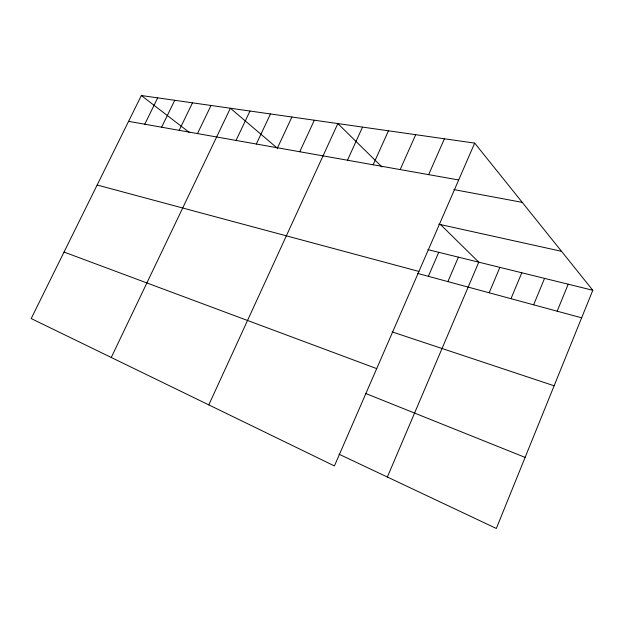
<?xml version="1.0" encoding="UTF-8"?>
<svg xmlns="http://www.w3.org/2000/svg" width="624" height="624" viewBox="0 0 624 624"><rect width="100%" height="100%" fill="white"/><g stroke="black" fill="none" stroke-linecap="round" stroke-linejoin="round"><path stroke-width="0.94" d="M474.692 143.107L334.417 465.933L31.2 318.568L141.344 95.527L474.692 143.107L592.8 290.269L496.33 528.473L338.996 454.194M557.162 311.189L568.207 284.209M533.629 304.816L544.557 278.382M510.978 298.685L521.804 272.774M489.169 292.781L499.886 267.376M387.356 477.025L478.764 262.174L440.567 224.601M447.899 281.611L458.39 257.15M428.353 276.315L438.734 252.307M428.649 174.634L444.413 138.785M400.179 169.58L415.709 134.69M373.16 164.783L388.448 130.798M347.482 160.22L362.528 127.101M208.806 404.882L337.857 123.575L381.966 166.959M299.746 151.741L314.34 120.221M277.532 147.794L291.907 117.016M256.324 144.027L270.473 113.958M236.044 140.423L249.982 111.033M111.259 357.474L230.373 108.233L277.501 148.348M197.496 133.583L211.029 105.472M179.174 130.33L192.504 102.827M161.608 127.21L174.743 100.292M144.768 124.215L157.708 97.859M128.599 121.345L458.679 179.969M453.843 189.579L522.249 202.363M438.703 224.188L561.545 251.324M427.892 249.639L592.8 290.269M97.149 185.024L418.93 271.44M417.565 273.398L581.646 317.819M392.137 331.906L554.12 385.78M64.038 252.065L376.701 368.62M365.43 393.37L525.119 457.392M141.344 95.527L189.649 132.694"/></g></svg>
